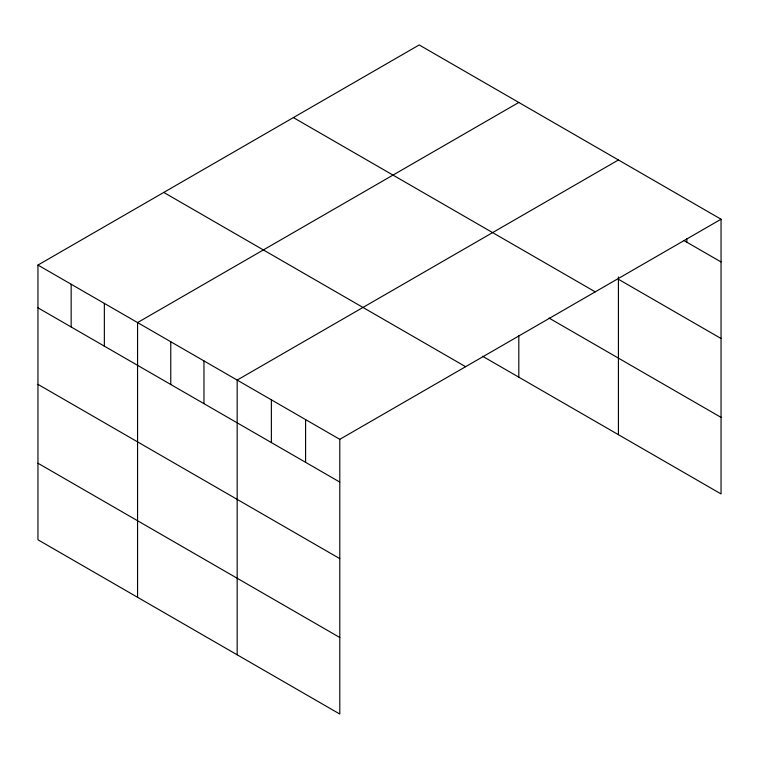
<?xml version="1.0" encoding="UTF-8"?>
<svg xmlns="http://www.w3.org/2000/svg" width="759" height="759" viewBox="0 0 759 759"><rect width="100%" height="100%" fill="white"/><g stroke="black" fill="none" stroke-linecap="round" stroke-linejoin="round"><path stroke-width="1.14" d="M721.05 219.218L339.795 439.338L339.795 714.048L37.95 539.782L37.95 265.062L419.205 44.952L721.05 219.218L721.05 493.938L482.591 356.265M518.814 102.456L137.559 322.575L137.559 597.295M618.424 159.969L237.169 380.079L237.169 654.799M683.821 240.47L721.05 261.959M618.424 279.265L721.05 338.514M293.391 117.588L595.236 291.854M549.004 318.049L721.05 417.384M163.764 192.425L465.609 366.692M37.95 265.062L339.795 439.338M37.95 307.812L339.795 482.079M37.95 384.358L339.795 558.633M37.95 463.227L339.795 637.503M686.838 238.743L686.838 242.216M618.424 276.94L618.424 434.679M518.814 335.421L518.814 377.176M305.583 419.585L305.583 462.326M271.371 399.832L271.371 442.573M203.962 360.914L203.962 403.655M170.766 341.74L170.766 384.49M104.353 303.401L104.353 346.151M71.156 284.236L71.156 326.977"/></g></svg>
